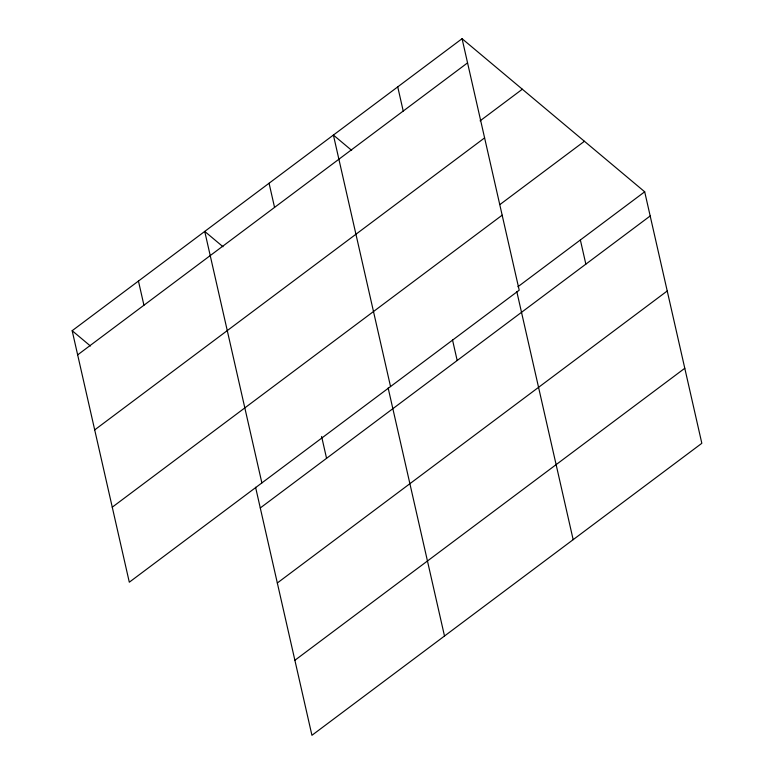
<?xml version="1.0" encoding="UTF-8"?>
<svg xmlns="http://www.w3.org/2000/svg" width="774" height="774" viewBox="0 0 774 774"><rect width="100%" height="100%" fill="white"/><g stroke="black" fill="none" stroke-linecap="round" stroke-linejoin="round"><path stroke-width="1.16" d="M462.068 38.7L519.209 290.202L129.306 582.203L72.166 330.701L462.068 38.7L644.694 191.797L701.834 443.299L311.932 735.3L255.575 487.252M77.652 354.869L467.564 62.868M480.083 120.86L522.334 89.223M94.699 429.889L484.601 137.888M499.927 204.559L584.428 141.274M112.259 507.183L502.162 215.182M517.951 286.719L644.694 191.797M260.277 507.967L650.189 215.965M277.324 582.986L667.227 290.985M294.884 660.28L684.787 368.279M351.667 150.369L333.401 135.063L390.541 386.565M222.999 246.732L204.733 231.416L261.873 482.918M72.166 330.701L90.432 346.007M580.365 239.979L585.85 264.147M516.809 291.614L573.166 539.662M397.739 86.882L403.225 111.05M452.48 339.786L457.182 360.5M388.142 387.968L444.499 636.015M269.071 183.245L274.557 207.403M321.597 436.459L326.56 458.324M138.449 281.059L143.935 305.227"/></g></svg>
